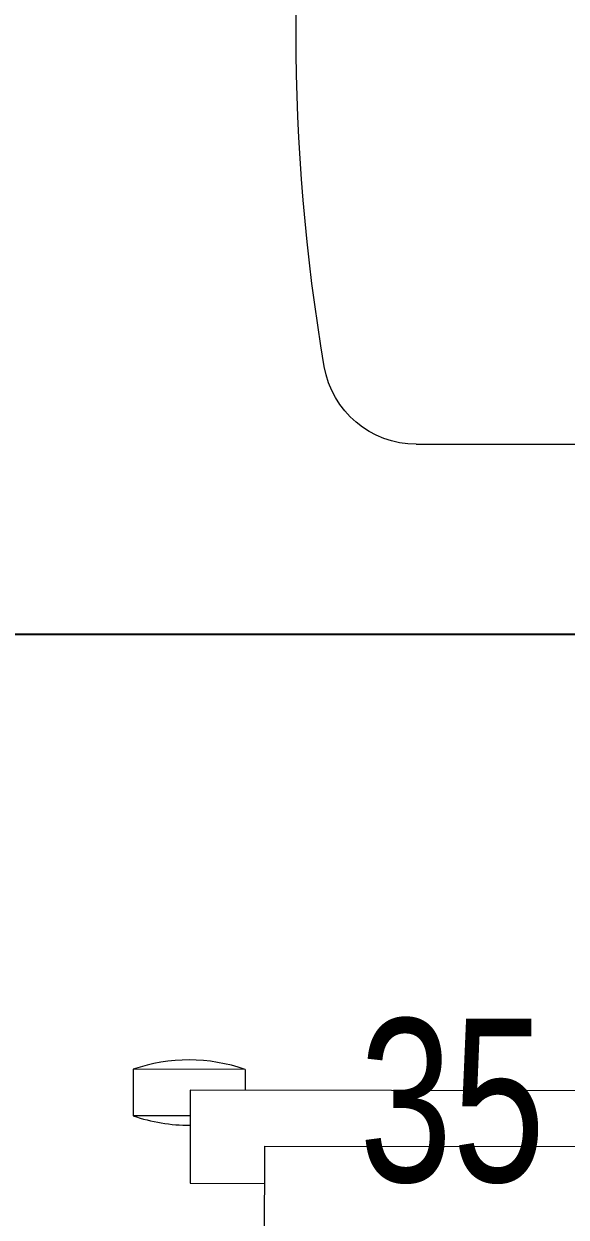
# Model space of a CAD drawing. Extents: x -178977 to 231842, y -29287 to 19916.
# Drawn here: x 37625 to 37915, y -11943 to -11303 of the extents above; entities that cross this region are included whole.
import ezdxf

# ---------------------------------------------------------------- set-up
doc = ezdxf.new("R2010")
doc.units = 0
doc.header["$LTSCALE"] = 0.25
doc.linetypes.add('DASHDOT', pattern=[25.4, 12.7, -6.35, 0, -6.35])
for name, color, linetype, lineweight in [('01-First Floor-FUR$0$72_EGR_EQP_TAG', 142, 'Continuous', 5), ('01-First Floor-FUR$0$LOADING', 253, 'Continuous', 5), ('01-First Floor-FUR$0$TME-MEDICAL EQUIPMENT', 42, 'Continuous', 13), ('E-LITE-CLNG-CNDT', 6, 'DASHDOT', 35)]:
    doc.layers.add(name, color=color, linetype=linetype, lineweight=lineweight)
doc.layers.add('01-First Floor-FUR$0$FALSE CEILING', color=251, linetype='Continuous')
doc.styles.add('01-First Floor-FUR$0$X3G_ENTITY_257CFD', font='swisscl.ttf', dxfattribs={"height": 200})

# ---------------------------------------------------------------- blocks, each defined once
blk = doc.blocks.new('01-First Floor-FUR$0$workstation')
at = {"layer": '01-First Floor-FUR$0$LOADING'}
for p, q in [((2854.35, -994.87, 0), (2854.249, -1055.87, 0)), ((2858.252, -1053.877, 0), (2854.252, -1053.87, 0)), ((2858.244, -1058.877, 0), (2858.252, -1053.877, 0)), ((2854.249, -1055.87, 0), (2804.249, -1055.787, 0)), ((2858.246, -1057.488, 0), (2861.304, -1057.493, 0)), ((2861.3, -1059.993, 0), (2861.304, -1057.493, 0)), ((2800.244, -1058.781, 0), (2858.244, -1058.877, 0)), ((2855.3, -1059.983, 0), (2855.301, -1058.872, 0)), ((2855.3, -1059.983, 0), (2861.3, -1059.993, 0))]:
    blk.add_line(p, q, dxfattribs=at)
for centre, start, end in [((2858.289, -1066.238, 0), 70.98047, 90.26174), ((2858.314, -1051.238, 0), 250.98047, 288.82976)]:
    blk.add_arc(centre, 9.25, start, end, dxfattribs=at)
blk = doc.blocks.new('01-First Floor-FUR$0$GF21018-P')
at = {"color": 0}
blk.add_line((0.22049, 0.47563), (0.22049, 0.0675), dxfattribs=at)
for centre, radius, start, end in [((-0.0001, -0.52948), 1.06948, 80.36712, 99.63288), ((0.17049, 0.47563), 0.05, 0, 80.36712)]:
    blk.add_arc(centre, radius, start, end, dxfattribs=at)
blk = doc.blocks.new('01-First Floor-FUR')
at = {"layer": '01-First Floor-FUR$0$FALSE CEILING', "linetype": 'Continuous'}
blk.add_line((34976, -11630), (38476, -11630), dxfattribs=at)
at = {"layer": '01-First Floor-FUR$0$LOADING', "extrusion": (7.77426e-06, 2.24021e-05, 1), "xscale": -1000, "yscale": 1000, "zscale": 1000, "rotation": 90.00141075505213}
blk.add_blockref('01-First Floor-FUR$0$GF21018-P', (38310.61, -11307.59, -0.07), dxfattribs=at)
at = {"layer": '01-First Floor-FUR$0$TME-MEDICAL EQUIPMENT', "xscale": 10, "yscale": 10, "zscale": 10, "rotation": 180}
blk.add_blockref('01-First Floor-FUR$0$workstation', (66296.22, -22463.23, -0.1), dxfattribs=at)
at = {"layer": '01-First Floor-FUR$0$72_EGR_EQP_TAG', "insert": (37854.36, -11836.22, -0.1), "char_height": 87.473, "attachment_point": 2, "style": '01-First Floor-FUR$0$X3G_ENTITY_257CFD'}
blk.add_mtext('35', dxfattribs=at)

msp = doc.modelspace()

# ---------------------------------------------------------------- block references
at = {"layer": 'E-LITE-CLNG-CNDT'}
msp.add_blockref('01-First Floor-FUR', (0, 0), dxfattribs=at)

doc.saveas('drawing.dxf')
